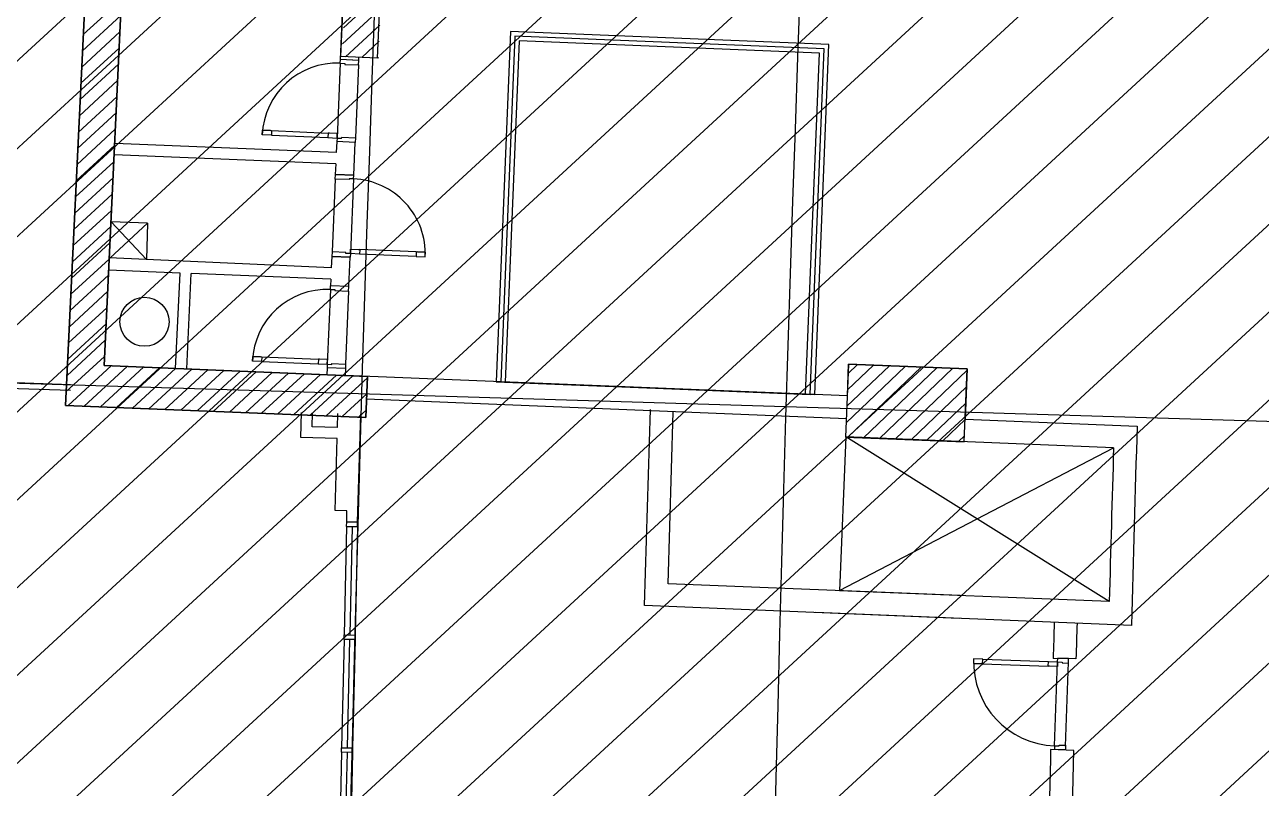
# Model space of a CAD drawing. Extents: x -678889171 to 586587, y -792238163 to 335485.
# Drawn here: x -678787398 to -678773857, y -792032025 to -792023658 of the extents above; entities that cross this region are included whole.
import ezdxf
from ezdxf.enums import TextEntityAlignment as Align

# ---------------------------------------------------------------- set-up
doc = ezdxf.new("R2010")
doc.units = 0
doc.header["$MEASUREMENT"] = 0
for name, color, linetype in [('A-FLOR-PATT', 252, 'Continuous'), ('A-SITE-PATT', 252, 'Continuous'), ('A-WALL', 252, 'Continuous')]:
    doc.layers.add(name, color=color, linetype=linetype)
doc.layers.add('BASEMENT3 LAYOUT$0$HATCH7', color=252, linetype='Continuous', lineweight=15)
doc.styles.add('Ground floor Towers$0$$Bas01-Rname$0$EN-SC', font='swissc.ttf')
doc.styles.add('Ground floor Towers$0$$Bas01-Rname$0$EN-SCL', font='swisscl.ttf')
doc.styles.add('Ground floor Towers$0$04-Ground Floor$0$V2-lower ground$0$LEVEL  FOR LICENSE LOWER GR$0$$LG- LEVEL$0$AR-SR', font='sarb.shx')

# ---------------------------------------------------------------- blocks, each defined once
blk = doc.blocks.new('A$C61C61320')
at = {"layer": 'BASEMENT3 LAYOUT$0$HATCH7'}
h = blk.add_hatch(dxfattribs=at)
h.set_pattern_fill('JIS_WOOD', color=256, scale=1000, style=0)
h.set_pattern_definition([(45, (-95575.72641586163, -175160.5677797335), (-499.9999991609842, 499.9999991609843), [])])
edge = h.paths.add_edge_path()
edge.add_line((-93671.42387769371, -154054.9431899884), (-93352.28011348587, -174711.9075518902))
edge.add_line((-93352.28011348587, -174711.9075518902), (-49398.28305342048, -174321.9428492732))
edge.add_arc((-49194.7644366367, -173977.2776182104), 400.2673467584944, 239.4389137010584, 436.7722825904112)
edge.add_line((-49103.17453308101, -173587.6300358392), (-49353.17453308101, -169321.0603725039))
edge.add_arc((765187.6152318742, -69570.4512780355), 820625.9088071947, 178.5717505264322, 186.9818142228341, ccw=False)
edge.add_line((-55183.34322072996, -49116.28952082794), (-86992.42594180122, -47875.38068783496))
edge.add_line((-86992.42594180116, -47875.38068783496), (-86999.8191618316, -136404.81269691))
edge.add_line((-86999.81916183163, -136404.81269691), (-87007.19406194473, -152784.6622732603))
edge.add_line((-87007.19406194473, -152784.6622732603), (-93671.42387769371, -154054.9431899884))
blk = doc.blocks.new('GR')
at = {"layer": 'A-FLOR-PATT'}
for p, q in [((10779.47042235234, 166182.5791171624), (10714.92627772837, 156853.3499425387)), ((10714.92627772837, 156853.3499425387), (10779.47042235258, 166182.5791171624)), ((11118.28128269056, 157307.3433414637), (11176.3744289561, 165781.0307519787)), ((11176.3744289561, 165781.0307519787), (11118.28128269056, 157307.3433414637)), ((13575.74336406141, 165771.7771288434), (13565.44071781474, 160762.168958035)), ((13570.59913555096, 160795.2001099159), (13589.97307499894, 165771.7222492538)), ((13570.59913555096, 160795.2001099159), (13589.97307499894, 165771.7222492538)), ((13989.96970194331, 165770.0772125255), (13970.60065438834, 160794.811638171)), ((13989.96970194329, 165770.0772125255), (13970.60065438834, 160794.811638171)), ((13585.87730927096, 161111.4256661993), (13984.85495894853, 161510.416471148)), ((10743.06280436748, 160920.2115722501), (11145.81127863514, 161322.9733261222)), ((13585.63554496702, 160934.4042842226), (13984.64243749346, 161333.4243329844)), ((10741.83123618361, 160742.2003537573), (11144.5909624295, 161144.9733599786)), ((13623.15869856198, 160795.1490653468), (13984.42991603838, 161156.4321948208)), ((15415.99274631794, 161145.1405941877), (15415.98848705352, 157303.998233648)), ((18907.32971758839, 161145.1405941877), (15415.99274631794, 161145.1405941877)), ((18907.32545832397, 157303.998233648), (18907.32971758839, 161145.1405941877)), ((15465.99274631794, 161095.1405941877), (15465.98848705352, 157303.998233648)), ((18857.32971758839, 161095.1405941877), (15465.99274631794, 161095.1405941877)), ((18807.32971758839, 161045.1405941877), (15515.99274631794, 161045.1405941877)), ((15515.99274631794, 161045.1405941877), (15515.99274631794, 157303.8970604551)), ((18807.32971758839, 157303.8970604551), (18807.32971758839, 161045.1405941877)), ((18857.32545832397, 157303.998233648), (18857.32971758839, 161095.1405941877)), ((10740.59966799984, 160564.1891352645), (11143.37064622389, 160966.973393835)), ((13799.76097341979, 160794.9775535133), (13984.21739458331, 160979.4400566572)), ((10739.368099816, 160386.1779167717), (11142.15033001828, 160788.9734276914)), ((13768.57409463439, 160760.7635825419), (13565.44071781474, 160762.168958035)), ((13568.4792372798, 160721.2314693774), (13568.57464145047, 160761.2313556027)), ((13768.57407257736, 160760.7543347494), (13568.57464145047, 160761.2313556027)), ((13970.60065438834, 160794.811638171), (13570.59913555096, 160795.2001099159)), ((13970.60065438834, 160794.811638171), (13570.59913555096, 160795.2001099159)), ((13768.45481736402, 160710.7544769676), (13768.57407257736, 160760.7543347494)), ((13768.5740946344, 160760.7635825419), (13768.65577080556, 160795.0077621295)), ((13976.36324827766, 160794.80604168), (13984.00487312826, 160802.4479184937)), ((10738.13653163213, 160208.1666982788), (11140.93001381264, 160610.9734615478)), ((13568.4792372798, 160721.2314693774), (13566.52345178103, 159901.2338017571)), ((13568.4792372798, 160721.2314693774), (13618.47909506152, 160721.112214164)), ((13618.47909506152, 160721.112214164), (13618.45524401885, 160711.1122426077)), ((13618.45524401885, 160711.1122426077), (13768.45481736402, 160710.7544769676)), ((13768.45481736402, 160710.7544769677), (13766.54673395058, 159910.7567524601)), ((10736.90496344829, 160030.155479786), (11139.709697607, 160432.9734954042)), ((10735.67339526452, 159852.1442612933), (11138.48938140142, 160254.9735292607)), ((10734.44182708071, 159674.1330428004), (11137.26906519578, 160076.973563117)), ((12746.52578416081, 159903.1895872559), (12746.64503937415, 159953.1894450376)), ((12746.64503937415, 159953.1894450376), (12833.64479191434, 159952.9819409664)), ((12833.64479191434, 159952.9819409664), (12746.64503937415, 159953.1894450376)), ((12746.64503937415, 159953.1894450376), (12846.64475493759, 159952.950934611)), ((12846.64475493759, 159952.950934611), (12846.52549972425, 159902.9510768292)), ((12846.64475493759, 159952.950934611), (13466.64299143092, 159951.4721699655)), ((13466.64299143092, 159951.4721699655), (13466.52373621758, 159901.4723121838)), ((13479.64295445417, 159951.4411636101), (13466.64299143092, 159951.4721699655)), ((13566.64270699437, 159951.2336595389), (13479.64295445417, 159951.4411636101)), ((13566.52345178103, 159901.2338017571), (13566.64270699437, 159951.2336595389)), ((10733.21025889687, 159496.1218243076), (11136.04874899017, 159898.9735969735)), ((12846.52549972425, 159902.9510768292), (12746.52578416081, 159903.1895872559)), ((12846.52549972425, 159902.9510768293), (13466.52373621758, 159901.4723121838)), ((13466.52373621758, 159901.4723121838), (13566.52345178103, 159901.2338017571)), ((13563.58978031941, 159862.1602245245), (13563.34356609185, 159742.4398365151)), ((13766.42747873724, 159860.7568946784), (13563.58978031941, 159862.1602245245)), ((13566.52345178103, 159901.2338017572), (13566.42804761036, 159861.2339155318)), ((13766.42747873724, 159860.7568946784), (13566.42804761036, 159861.2339155318)), ((13566.52345178103, 159901.2338017572), (13616.52330956275, 159901.1145465438)), ((13616.52330956275, 159901.1145465438), (13616.54716060542, 159911.1145181002)), ((13616.54716060542, 159911.1145181002), (13766.54673395058, 159910.7567524601)), ((13765.57003794349, 159501.2596740331), (13766.42747873724, 159860.7568946784)), ((13766.54673395058, 159910.7567524601), (13766.42747873724, 159860.7568946784)), ((10731.978690713, 159318.1106058148), (11134.82843278453, 159720.9736308298)), ((13564.95644743208, 159742.4398547063), (11135.79132443371, 159742.4124567672)), ((10730.74712252917, 159140.099387322), (11133.60811657889, 159542.9736646863)), ((13564.95785727547, 159617.4398547143), (11135.79273427711, 159617.4124567751)), ((13563.08649392834, 159617.4398336077), (13562.84950840426, 159502.2068546857)), ((13765.57003794349, 159501.2596740331), (13562.84950840426, 159502.2068546857)), ((13565.45134598849, 159451.734483015), (13563.54326257496, 158651.7367585075)), ((13565.45134598849, 159451.734483015), (13565.57060120184, 159501.7343407967)), ((13715.45091933366, 159451.376717375), (13565.45134598849, 159451.734483015)), ((13565.57060120184, 159501.7343407967), (13765.57003232873, 159501.2573199433)), ((13715.47477037633, 159461.3766889313), (13715.45091933366, 159451.376717375)), ((13765.47462815805, 159461.2574337179), (13715.47477037633, 159461.3766889313)), ((13765.47462815805, 159461.2574337179), (13763.51884265918, 158641.2597660977)), ((13765.47462815805, 159461.2574337179), (13765.57003232873, 159501.2573199433)), ((10729.51555434533, 158962.0881688292), (11132.38780037328, 159364.9736985427)), ((10728.28398616158, 158784.0769503364), (11131.16748416764, 159186.973732399)), ((10727.05241797771, 158606.0657318436), (11129.94716796206, 159008.9737662555)), ((11531.25262213342, 158885.7450417887), (11131.05894600779, 158882.9269103592)), ((11534.06931987408, 158485.7549591443), (11131.05894600779, 158882.9269103592)), ((11531.25262213342, 158885.7450417887), (11133.87564374845, 158482.9368277149)), ((11531.25262213342, 158885.7450417887), (11534.06931987408, 158485.7549591443)), ((10725.82084979388, 158428.0545133508), (11128.72685175639, 158830.9738001119)), ((10724.58928161007, 158250.043294858), (11127.50653555075, 158652.9738339683)), ((13560.99858645222, 158602.2056790171), (13560.74151395887, 158477.2055157298)), ((13763.42343848859, 158601.2598798723), (13560.99858645221, 158602.2056790171)), ((13563.54326257496, 158651.7367585075), (13563.42400736161, 158601.7369007257)), ((13563.42400736161, 158601.7369007257), (13763.4234384885, 158601.2598798723)), ((13713.54283592013, 158651.3789928674), (13563.54326257496, 158651.7367585075)), ((13713.51898487746, 158641.3790213111), (13713.54283592013, 158651.3789928674)), ((13763.51884265918, 158641.2597660977), (13713.51898487746, 158641.3790213111)), ((13762.65796185439, 158280.3202599341), (13763.42343848859, 158601.2598798723)), ((13763.51884265918, 158641.2597660977), (13763.4234384885, 158601.2598798723)), ((13763.51884265918, 158641.2597660977), (13763.63809787252, 158691.2596238795)), ((13863.51855822262, 158641.021255671), (13763.51884265918, 158641.2597660977)), ((13763.63809787252, 158691.2596238795), (13850.63785041272, 158691.0521198082)), ((13850.63785041272, 158691.0521198082), (13863.63781343597, 158691.0211134528)), ((13863.63781343597, 158691.0211134528), (13863.51855822262, 158641.021255671)), ((14483.51679471596, 158639.5424910256), (13863.51855822262, 158641.021255671)), ((14483.6360499293, 158689.5423488073), (13863.63781343597, 158691.0211134528)), ((14483.6360499293, 158689.5423488073), (14483.51679471596, 158639.5424910256)), ((14483.51679471596, 158639.5424910256), (14583.5165102794, 158639.3039805988)), ((14583.63576549274, 158689.3038383806), (14483.6360499293, 158689.5423488073)), ((14583.63576549274, 158689.3038383806), (14496.63601295255, 158689.5113424518)), ((14496.63601295255, 158689.5113424518), (14583.63576549274, 158689.3038383806)), ((14583.5165102794, 158639.3039805988), (14583.63576549274, 158689.3038383806)), ((10723.35771342623, 158072.0320763651), (11126.28621934514, 158474.9738678247)), ((13560.74151395888, 158477.2055157298), (11126.37949698741, 158488.5796997317)), ((11908.77647056337, 158352.5026343828), (11125.44654948634, 158352.4964265273)), ((11902.12751004974, 157306.2650332058), (11908.77647056337, 158352.5026343829)), ((12023.88678118524, 157306.0975334808), (12028.77595333464, 158352.5035853735)), ((13560.48507976883, 158352.5157241016), (12028.77595333464, 158352.5035853735)), ((13560.48507976883, 158352.5157241016), (13560.33660421893, 158280.3202599341)), ((10722.12614524248, 157894.0208578724), (11125.06590313959, 158296.9739016811)), ((13760.31813471584, 158280.3202599341), (13560.3181347159, 158280.3202599341)), ((13560.3181347159, 158240.3202599341), (13560.3181347159, 158280.3202599341)), ((13560.3181347159, 158240.3202599341), (13610.31813471589, 158240.3202599341)), ((13560.3181347159, 158240.3202599341), (13560.3181347159, 157420.3202599345)), ((13762.65796185439, 158280.3202599341), (13560.33660421893, 158280.3202599341)), ((13610.31813471589, 158240.3202599341), (13610.31813471589, 158230.3202599342)), ((13610.31813471589, 158230.3202599342), (13760.31813471584, 158230.3202599341)), ((13760.31813471584, 158230.3202599341), (13760.31813471584, 158280.3202599341)), ((13760.31813471584, 158230.3202599342), (13760.31813471584, 157430.3202599345)), ((10720.89457705861, 157716.0096393796), (11123.84558693389, 158118.9739355375)), ((10719.66300887472, 157537.9984208868), (11122.62527072825, 157940.9739693939)), ((10718.43144069094, 157359.987202394), (11121.4049545227, 157762.9740032503)), ((19264.64471893574, 157653.4573610369), (19264.47209118257, 156853.4573796622)), ((19264.50604478474, 157010.8068246801, 2.607810142859023e-08), (19884.23811729264, 157653.461237716, 2.607810142859023e-08)), ((19264.5449110487, 157190.9227669935, 2.607810142859023e-08), (19710.58440896627, 157653.4601511974, 2.607810142859023e-08)), ((19264.56716419972, 157653.4573605517), (20564.64433435073, 157653.4654948893)), ((19264.569349581, 157304.1770090994), (19264.56716419972, 157653.4573605517)), ((19264.58377731266, 157371.0387093071, 2.607810142859023e-08), (19536.93070063993, 157653.4590646789, 2.607810142859023e-08)), ((19264.60594156774, 157653.4573607943), (20564.68311171874, 157653.4654951319)), ((19264.63563503107, 157304.1770147346), (19264.60594156774, 157653.4573607943)), ((19264.62264357664, 157551.1546516205, 2.607810142859023e-08), (19363.27699231368, 157653.4579781605, 2.607810142859023e-08)), ((20564.64433435074, 157653.4654948893), (19264.64471893574, 157653.4573610369)), ((19286.42176776411, 156853.4575169972, 2.607810142859023e-08), (20057.89182561889, 157653.4623242344, 2.607810142859023e-08)), ((19460.07547609039, 156853.4586035157, 2.607810142859023e-08), (20231.54553394526, 157653.463410753, 2.607810142859023e-08)), ((19633.72918441673, 156853.4596900342, 2.607810142859023e-08), (20405.19924227157, 157653.4644972715, 2.607810142859023e-08)), ((19807.38289274293, 156853.4607765525, 2.607810142859023e-08), (20564.64115425255, 157638.7281286159, 2.607810142859023e-08)), ((20564.47170659757, 156853.4655135144), (20564.64433435074, 157653.4654948893)), ((20564.64433435073, 157653.4654948893), (20564.64476398562, 157304.178608237)), ((20564.68311171874, 157653.4654951319), (20564.6446167619, 157103.4655139513)), ((10717.1998725071, 157181.9759839012), (11120.18463831703, 157584.9740371067)), ((10715.96830432329, 157003.9647654084), (11118.96432211142, 157406.9740709631)), ((12740.3181347162, 157420.3202599345), (12740.3181347162, 157470.3202599344)), ((12740.3181347162, 157470.3202599344), (12827.31813471617, 157470.3202599344)), ((12827.31813471617, 157470.3202599344), (12740.3181347162, 157470.3202599344)), ((12740.3181347162, 157470.3202599344), (12840.31813471616, 157470.3202599344)), ((12840.31813471616, 157420.3202599345), (12740.3181347162, 157420.3202599345)), ((12840.31813471616, 157470.3202599344), (12840.31813471616, 157420.3202599345)), ((12840.31813471616, 157470.3202599344), (13460.31813471594, 157470.3202599344)), ((12840.31813471616, 157420.3202599345), (13460.31813471594, 157420.3202599345)), ((13460.31813471594, 157470.3202599344), (13460.31813471594, 157420.3202599345)), ((13473.31813471594, 157470.3202599344), (13460.31813471594, 157470.3202599344)), ((13460.31813471594, 157420.3202599345), (13560.3181347159, 157420.3202599345)), ((13560.3181347159, 157470.3202599344), (13473.31813471594, 157470.3202599344)), ((13560.31813471591, 157380.3202599345), (13560.12199948023, 157303.9841915214)), ((13560.3181347159, 157420.3202599345), (13560.3181347159, 157470.3202599344)), ((13560.3181347159, 157420.3202599345), (13610.31813471589, 157420.3202599345)), ((13560.3181347159, 157420.3202599345), (13560.3181347159, 157380.3202599345)), ((13760.31813471584, 157380.3202599345), (13560.3181347159, 157380.3202599345)), ((13760.31813471584, 157380.3202599345), (13560.3181347159, 157380.3202599345)), ((13610.31813471589, 157430.3202599345), (13760.31813471584, 157430.3202599345)), ((13610.31813471589, 157420.3202599345), (13610.31813471589, 157430.3202599345)), ((13760.31813471584, 157380.3202599345), (13760.12259712469, 157303.7090580979)), ((13760.31813471584, 157430.3202599345), (13760.31813471584, 157380.3202599345)), ((19981.03660106927, 156853.461863071, 2.607810142859023e-08), (20564.60228798856, 157458.6121863024, 2.607810142859023e-08)), ((-9155, 156875), (35450, 157335)), ((10742.13239868393, 156853.3501127622), (11196.00374222227, 157307.2364215513)), ((10918.90728573082, 156853.3512188093), (11372.53468417909, 157306.9935744649)), ((11095.68217277771, 156853.3523248564), (11549.065626136, 157306.7507273785)), ((14006.20223744845, 157303.37053544), (11118.28128269056, 157307.3433414637)), ((11118.28128269056, 157307.3433414637), (14006.20223744845, 157303.37053544)), ((11272.45705982461, 156853.3534309035), (11725.59656809288, 157306.5078802922)), ((11449.23194687156, 156853.3545369506), (11902.1275100497, 157306.2650332058)), ((11626.00683391842, 156853.3556429978), (12078.65845200658, 157306.0221861194)), ((11802.78172096531, 156853.3567490448), (12255.18939396349, 157305.779339033)), ((11979.55660801224, 156853.3578550919), (12431.72033592034, 157305.5364919466)), ((12156.33149505913, 156853.3589611391), (12608.25127787719, 157305.2936448602)), ((12333.10638210599, 156853.3600671862), (12784.78221983407, 157305.0507977739)), ((12509.88126915295, 156853.3611732333), (12961.31316179095, 157304.8079506875)), ((12686.65615619981, 156853.3622792804), (13137.8441037478, 157304.5651036011)), ((12863.4310432467, 156853.3633853275), (13314.37504570471, 157304.3222565147)), ((13040.20593029365, 156853.3644913746), (13490.90598766156, 157304.0794094283)), ((13216.98081734052, 156853.3655974217), (13667.43692961847, 157303.836562342)), ((13393.75570438741, 156853.3667034689), (13843.96787157533, 157303.5937152556)), ((13570.53059143433, 156853.367809516), (14006.20232702486, 157289.0539102717)), ((19264.569349581, 157304.1770090994), (13760.12259712469, 157303.7090580979)), ((14006.20505301355, 156853.3705354489), (14006.20223744845, 157303.37053544)), ((14006.20223744845, 157303.37053544), (14006.20505301355, 156853.3705354489)), ((15415.98848705352, 157303.998233648), (18907.32545832397, 157303.998233648)), ((15465.98848705352, 157303.998233648), (18857.32545832397, 157303.998233648)), ((15515.99274631794, 157303.8970604551), (18807.32971758839, 157303.8970604551)), ((20154.69030939555, 156853.4629495895, 2.607810142859023e-08), (20564.56342172466, 157278.496243989, 2.607810142859023e-08)), ((13747.30547848123, 156853.3689155631), (14006.20343309463, 157112.2754066767)), ((20328.34401772183, 156853.464036108, 2.607810142859023e-08), (20564.5245554607, 157098.3803016755, 2.607810142859023e-08)), ((20564.6446167619, 157103.4655139513), (22448.45014488313, 157103.467831097)), ((10760.56589826083, 157080.6036165085), (5684.99758787296, 157050.4339069441)), ((5685.35434409455, 156990.4154116051), (10760.92253824376, 157020.6046764519)), ((19264.51133190866, 157054.1770090279), (14006.20379664578, 157054.1705411286)), ((17139.409769323, 154918.2673953225), (17116.34397756095, 157069.0328244854)), ((17386.7430313609, 155168.2673953225), (17366.51769948946, 157054.1746744303)), ((10714.92627772837, 156853.3499425387), (14006.20505301355, 156853.3705354489)), ((14006.20505301355, 156853.3705354489), (10714.92627772837, 156853.3499425387)), ((13301.76835815848, 156606.8544361242), (13298.97104144737, 156881.3452210265)), ((13420.5390960776, 156728.089011891), (13418.96481062793, 156882.5680692758)), ((13700.26321525837, 156730.9815261045), (13698.5935769598, 156885.1435863434)), ((13924.08036552809, 156853.3700216102), (14006.20453916432, 156935.4969030817)), ((13962.36930987751, 155705.3660892378), (13950.25923670354, 156887.7965899082)), ((19263.54745370738, 155171.1217324382), (22201.11186213186, 156853.4675268623)), ((19264.47209118257, 156853.4573796622), (20564.47170659757, 156853.4655135144)), ((19264.5125759645, 156855.3447594736), (19264.52313168905, 155168.2673953225)), ((22201.11186213197, 156853.467526862), (19264.5125759645, 156855.3447594736)), ((22221.8205077661, 155168.2673953225), (19264.5125759645, 156855.3447594736)), ((20501.99772604814, 156853.4651226265, 2.607810142859023e-08), (20564.48568919679, 156918.2643593621, 2.607810142859023e-08)), ((13700.26321525837, 156730.9815261045), (13420.5390960776, 156728.089011891)), ((13701.58938411553, 156610.9888239769), (13301.76835815848, 156606.8544361242)), ((13710.90177762718, 155820.9906897398), (13701.65088712765, 156610.8304236945)), ((13840.88359306694, 155823.2617703945), (13710.90177762718, 155820.9906897398)), ((13842.20294276026, 155703.1819445198), (13840.88359306694, 155823.2617703945)), ((13962.36930987751, 155705.3660892378), (13842.20294276026, 155703.1819445198)), ((13842.38823475487, 155703.234983328), (13962.36930987751, 155705.3660892378)), ((13843.27619555064, 155653.2428686935), (13842.38823475487, 155703.234983328)), ((13843.27619555064, 155653.2428686935), (13963.25727067329, 155655.3739746033)), ((13843.27619555064, 155653.2428686935), (13865.72510177703, 154465.4542207128)), ((13904.6911394798, 155654.3337219787), (13925.78808005421, 154466.5210747167)), ((13963.25727067329, 155655.3739746033), (13962.36930987751, 155705.3660892378)), ((13963.25727067329, 155655.3739746033), (13985.70617689973, 154467.5853266226)), ((20587.32124505821, 155168.2673953225), (17386.7430313609, 155168.2673953225)), ((22221.8205077661, 155168.2673953225), (19264.52313168905, 155168.2673953225)), ((20584.21789363469, 155168.2673953225), (19264.52313168905, 155168.2673953225)), ((20587.32124505821, 154918.2673953225), (17139.409769323, 154918.2673953225)), ((22475.31409169605, 154918.2673953225), (19014.52469588696, 154918.2673953225)), ((21883.07779104763, 154526.5681707658), (21632.1634866855, 154520.9256797897)), ((21883.07779104763, 154526.5681707659), (21632.1634866855, 154520.9256797897)), ((21802.95835257729, 154526.1037693558), (21682.96035090859, 154525.4112410272)), ((21683.19119368479, 154485.4119071376), (21682.96035090859, 154525.4112410272)), ((21803.24690604754, 154476.1046019938), (21802.95835257729, 154526.1037693558)), ((13865.72510126659, 154465.4542494499), (13985.70617689972, 154467.5853266226)), ((13866.61304957815, 154415.4621633398), (13865.72510126659, 154465.4542494499)), ((13986.59413718504, 154417.5932407253), (13866.61304957815, 154415.4621633398)), ((13866.61305008903, 154415.4621345852), (13887.71071409945, 153227.6494858171)), ((13926.67675180221, 154416.5289870831), (13947.77369237662, 153228.716339821)), ((13985.70617689972, 154467.5853266226), (13986.59413718504, 154417.5932407253)), ((13986.59412521172, 154417.593240495), (14007.69178922215, 153229.780591727)), ((20863.204848948, 154480.6796302255), (20763.20651422401, 154480.102523285)), ((20763.20651422401, 154480.102523285), (20763.49506769426, 154430.103355923)), ((20763.49506769426, 154430.103355923), (20863.49340241825, 154430.6804628635)), ((20763.49506769426, 154430.103355923), (20850.49361890413, 154430.6054389612)), ((20850.49361890413, 154430.6054389612), (20763.49506769426, 154430.103355923)), ((20863.204848948, 154480.6796302255), (21583.19285896079, 154484.8348001971)), ((20863.49340241825, 154430.6804628635), (20863.204848948, 154480.6796302255)), ((20863.49340241825, 154430.6804628635), (21583.48141243104, 154434.8356328351)), ((21583.19285896079, 154484.8348001971), (21683.19119368479, 154485.4119071376)), ((21583.48141243104, 154434.8356328351), (21583.19285896079, 154484.8348001971)), ((21596.48119594517, 154434.9106567373), (21583.48141243104, 154434.8356328351)), ((21683.47974715504, 154435.4127397756), (21596.48119594517, 154434.9106567373)), ((21683.19119368479, 154485.4119071376), (21733.19036104679, 154485.7004606078)), ((21683.19119368479, 154485.4119071376), (21683.47974715504, 154435.4127397756)), ((21688.5005775374, 153565.4272276768), (21683.19119368479, 154485.4119071376)), ((21733.19036104679, 154485.7004606078), (21733.24807174084, 154475.7006271354)), ((21733.24807174084, 154475.7006271354), (21803.24690604754, 154476.1046019938)), ((21808.49857920617, 153566.1197560054), (21803.18919535356, 154486.1044354662)), ((21688.5005775374, 153565.4272276768), (21738.4997448994, 153565.715781147)), ((21688.5005775374, 153565.4272276768), (21688.7314203136, 153525.4278937872)), ((21738.44203420535, 153575.7156146194), (21808.44086851205, 153576.1195894778)), ((21738.4997448994, 153565.715781147), (21738.44203420535, 153575.7156146194)), ((21808.44086851205, 153576.1195894778), (21808.7294219823, 153526.1204221158)), ((21899.19926533239, 153522.7358327931), (21646.47293573884, 153521.6489791389)), ((21808.7294219823, 153526.1204221158), (21688.7314203136, 153525.4278937872)), ((13887.71071358901, 153227.6495145542), (14007.69178922214, 153229.780591727)), ((13888.59866190057, 153177.6574284441), (13887.71071358901, 153227.6495145542)), ((14008.57974950745, 153179.7885058296), (13888.59866190057, 153177.6574284441)), ((13888.59866241145, 153177.6573996895), (13909.69632642187, 151989.8447509214)), ((13948.66236412462, 153178.7242521874), (13969.75930469904, 151990.9116049253)), ((14007.69178922214, 153229.780591727), (14008.57974950745, 153179.7885058296)), ((14008.57973753413, 153179.7885055994), (14029.67740154456, 151991.9758568313))]:
    blk.add_line(p, q, dxfattribs=at)
blk.add_circle((11540.95770525001, 157804.0530278184), 269.1392192217481, dxfattribs=at)
for centre, radius, start, end in [((632160.654919429, 163506.251165366), 618245.8226879981, 171.0764646735087, 189.9103746877842), ((632160.654919429, 163506.251165366), 613595.8226879981, 171.0737824436527, 189.9862451256833), ((13566.52345178103, 159901.2338017571), 819.9999999997044, 89.86334346228719, 179.8633434615591), ((13763.51884265918, 158641.2597660977), 819.9999999997044, 359.8633434615591, 89.86334346228719), ((13560.3181347159, 157420.3202599345), 819.9999999997057, 90, 180), ((632160.6549194291, 163506.251165366), 609745.8226879981, 180.6016592344239, 180.8070108497467), ((632160.6549194291, 163506.251165366), 609995.8226879981, 180.6248960521535, 180.7831957847878), ((1575815.3498853, 169091.0086491927), 1554250.515336458, 180.5226042761909, 180.5371175606429), ((1580110.670505777, 169110.1772884368), 1558295.835954277, 180.5218186190851, 180.5362213201714), ((631556.8937160699, 163889.2146214038), 609995.822687998, 180.8749057139869, 180.8799788549117), ((631556.8937160699, 163889.2146214037), 609995.8226879978, 180.8749057139869, 180.8799788549117), ((21683.19119368479, 154485.4119071376), 919.9999999997037, 180.3306597558862, 270.330659755673), ((632160.654919432, 163506.2511652597), 610595.8226879981, 180.9369554167445, 180.9891926030767), ((632160.654919432, 163506.2511652597), 610345.8226879981, 180.9372386588601, 181.1724155990627)]:
    blk.add_arc(centre, radius, start, end, dxfattribs=at)
at = {"layer": 'A-FLOR-PATT', "style": 'Ground floor Towers$0$04-Ground Floor$0$V2-lower ground$0$LEVEL  FOR LICENSE LOWER GR$0$$LG- LEVEL$0$AR-SR', "flags": 12}
for tag, p in [('L', (30296.07288644527, 72859.53473235783)), ('P', (30237.50458115668, 72203.99769414036))]:
    blk.add_attdef(tag, text='', height=500, dxfattribs=at).set_placement(p, align=Align.RIGHT)
at = {"layer": 'A-FLOR-PATT'}
for tag, p, height, style in [('N', (85492.25876324323, 56633.4995742733), 250, 'Ground floor Towers$0$$Bas01-Rname$0$EN-SC'), ('N', (89389.48149106537, 56633.4995742733), 250, 'Ground floor Towers$0$$Bas01-Rname$0$EN-SC'), ('N', (94597.61363499537, 56633.4995742733), 250, 'Ground floor Towers$0$$Bas01-Rname$0$EN-SC'), ('AN', (85922.66280553787, 56313.08159666645), 200, 'Ground floor Towers$0$$Bas01-Rname$0$EN-SCL'), ('AN', (89819.88553336001, 56313.08159666645), 200, 'Ground floor Towers$0$$Bas01-Rname$0$EN-SCL'), ('AN', (95028.01767729002, 56313.08159666645), 200, 'Ground floor Towers$0$$Bas01-Rname$0$EN-SCL'), ('SN', (85299.47460008037, 56025.08594095582), 200, 'Ground floor Towers$0$$Bas01-Rname$0$EN-SCL'), ('F', (85927.04975899268, 56008.67972904726), 200, 'Ground floor Towers$0$$Bas01-Rname$0$EN-SCL'), ('SN', (89196.69732790251, 56025.08594095582), 200, 'Ground floor Towers$0$$Bas01-Rname$0$EN-SCL'), ('F', (89824.27248681482, 56008.67972904726), 200, 'Ground floor Towers$0$$Bas01-Rname$0$EN-SCL'), ('SN', (94404.82947183252, 56025.08594095582), 200, 'Ground floor Towers$0$$Bas01-Rname$0$EN-SCL'), ('F', (95032.40463074483, 56008.67972904726), 200, 'Ground floor Towers$0$$Bas01-Rname$0$EN-SCL')]:
    blk.add_attdef(tag, p, '', height=height, dxfattribs=dict(at, style=style))
at = {"layer": 'A-FLOR-PATT', "style": 'Ground floor Towers$0$$Bas01-Rname$0$EN-SCL', "width": 0.8}
for p in [(85305.16036184286, 56295.1433535593), (89202.383089665, 56295.1433535593), (94410.51523359501, 56295.1433535593)]:
    blk.add_attdef('FN', p, '', height=250, dxfattribs=at)

msp = doc.modelspace()

# ---------------------------------------------------------------- block references
at = {"layer": 'A-SITE-PATT', "rotation": 357.6731745000001}
msp.add_blockref('A$C61C61320', (-678706236.4347705, -791940527.995869, -212772), dxfattribs=at)

# ---------------------------------------------------------------- next in the draw order: block references
at = {"layer": 'A-WALL', "rotation": 357.6731745000001}
msp.add_blockref('GR', (-678804025.0995113, -792184118.4910543, -212772), dxfattribs=at)

doc.saveas('drawing.dxf')
